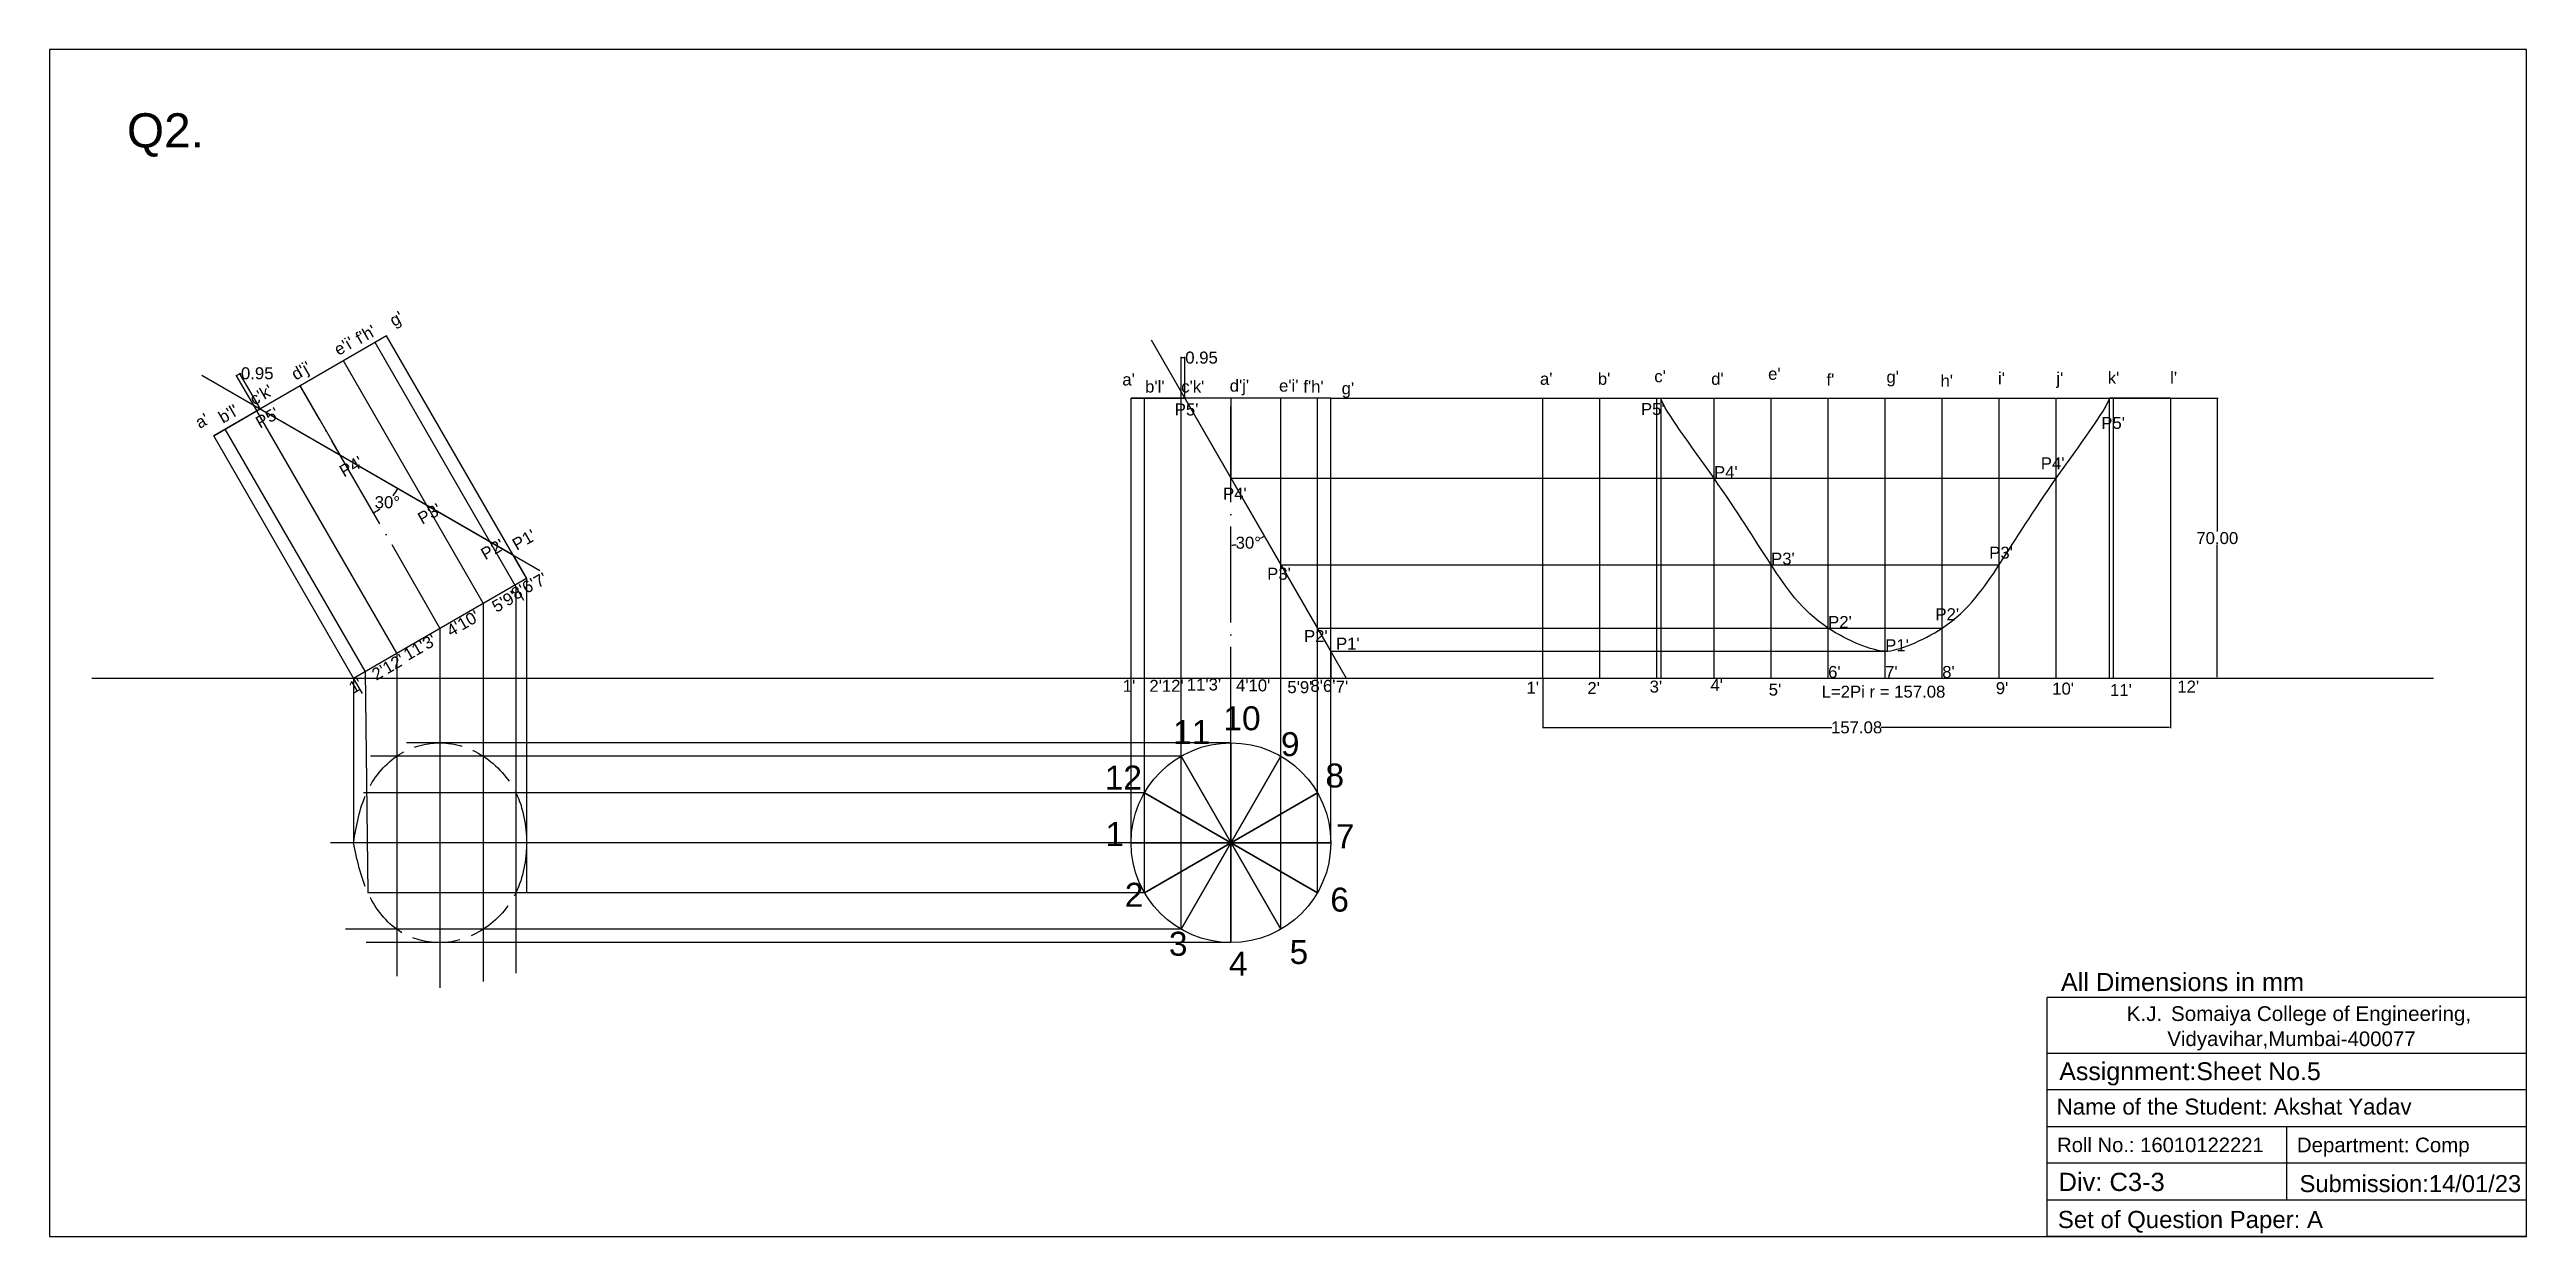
# Model space of a CAD drawing. Header units: inches. Extents: x 0 to 620, y 0 to 297.
import ezdxf

# ---------------------------------------------------------------- set-up
doc = ezdxf.new("R2010")
doc.units = ezdxf.units.IN
doc.header["$MEASUREMENT"] = 0
doc.linetypes.add('ACAD_ISO02W100', pattern=[15, 12, -3])
doc.linetypes.add('ACAD_ISO04W100', pattern=[30, 24, -3, 0, -3])
doc.styles.get("Standard").update_dxf_attribs({"font": 'arial.ttf'})
doc.dimstyles.get("Standard").update_dxf_attribs({"dimtxt": 3, "dimasz": 0.18, "dimexe": 0.18, "dimexo": 0.0625, "dimgap": 0.09, "dimtad": 0, "dimtih": 1, "dimtoh": 1, "dimzin": 0, "dimdsep": 46, "dimtxsty": 'Standard', "dimcen": 0.09, "dimadec": 0, "dimazin": 0, "dimtfac": 1, "dimtofl": 0, "dimtmove": 0, "dimatfit": 3, "dimfxl": 1, "dimtolj": 1, "dimtzin": 0, "dimarcsym": 0})

# ---------------------------------------------------------------- blocks, each defined once
blk = doc.blocks.new('*D5')
at = {"color": 0, "lineweight": -2, "transparency": 16777216}
for start, end in [(296.10571, 299.38355), (270.61645, 274.45117)]:
    blk.add_arc((295.73, 189.74), 16.73, start, end, dxfattribs=at)
at = {"color": 0, "transparency": 16777216}
for points in [[(303.92, 175.19), (303.95, 175.13), (304.09, 175.25)], [(295.91, 172.98), (295.91, 173.04), (295.73, 173.01)]]:
    blk.add_solid(points, dxfattribs=at)
at = {"layer": 'DEFPOINTS', "color": 0, "transparency": 16777216}
for p in [(275.73, 224.38), (295.73, 209.74), (298.63, 173.26), (324.59, 139.74), (295.73, 123.52)]:
    blk.add_point(p, dxfattribs=at)
at = {"color": 0, "transparency": 16777216, "insert": (300.06, 173.58), "char_height": 3, "attachment_point": 5}
blk.add_mtext('\\A1;30°', dxfattribs=at)
blk = doc.blocks.new('*D7')
at = {"color": 0, "lineweight": -2, "transparency": 16777216}
for p, q in [((373.79, 139.68), (373.79, 127.2)), ((530.87, 139.68), (530.87, 127.2)), ((373.97, 127.38), (446.15, 127.38)), ((530.69, 127.38), (458.51, 127.38))]:
    blk.add_line(p, q, dxfattribs=at)
at = {"color": 0, "transparency": 16777216}
for points in [[(373.97, 127.41), (373.97, 127.35), (373.79, 127.38)], [(530.69, 127.41), (530.69, 127.35), (530.87, 127.38)]]:
    blk.add_solid(points, dxfattribs=at)
at = {"layer": 'DEFPOINTS', "color": 0, "transparency": 16777216}
for p in [(373.79, 139.74), (530.87, 139.74), (530.87, 127.38)]:
    blk.add_point(p, dxfattribs=at)
at = {"color": 0, "lineweight": 30, "transparency": 16777216, "insert": (452.33, 127.38), "char_height": 3, "attachment_point": 5}
blk.add_mtext('\\A1;157.08', dxfattribs=at)
blk = doc.blocks.new('*D8')
at = {"color": 0, "lineweight": -2, "transparency": 16777216}
for p, q in [((283.23, 209.8), (283.23, 220.08)), ((283.41, 219.9), (284, 219.9)), ((284.18, 209.8), (284.18, 220.08)), ((284.18, 219.9), (284.36, 219.9))]:
    blk.add_line(p, q, dxfattribs=at)
at = {"color": 0, "transparency": 16777216}
for points in [[(283.41, 219.93), (283.41, 219.87), (283.23, 219.9)], [(284, 219.93), (284, 219.87), (284.18, 219.9)]]:
    blk.add_solid(points, dxfattribs=at)
at = {"layer": 'DEFPOINTS', "color": 0, "transparency": 16777216}
for p in [(284.18, 219.9), (283.23, 209.74), (284.18, 209.74)]:
    blk.add_point(p, dxfattribs=at)
at = {"color": 0, "lineweight": 30, "transparency": 16777216, "insert": (288.36, 219.9), "char_height": 3, "attachment_point": 5}
blk.add_mtext('\\A1;0.95', dxfattribs=at)
blk = doc.blocks.new('*D9')
at = {"color": 0, "lineweight": -2, "transparency": 16777216}
for p, q in [((530.94, 209.74), (542.79, 209.74)), ((542.61, 209.56), (542.61, 176.36)), ((542.61, 139.92), (542.61, 173.12)), ((530.94, 139.74), (542.79, 139.74))]:
    blk.add_line(p, q, dxfattribs=at)
at = {"color": 0, "transparency": 16777216}
for points in [[(542.58, 209.56), (542.64, 209.56), (542.61, 209.74)], [(542.58, 139.92), (542.64, 139.92), (542.61, 139.74)]]:
    blk.add_solid(points, dxfattribs=at)
at = {"layer": 'DEFPOINTS', "color": 0, "transparency": 16777216}
for p in [(530.87, 209.74), (530.87, 139.74), (542.61, 139.74)]:
    blk.add_point(p, dxfattribs=at)
at = {"color": 0, "lineweight": 30, "transparency": 16777216, "insert": (542.61, 174.74), "char_height": 3, "attachment_point": 5}
blk.add_mtext('\\A1;70.00', dxfattribs=at)
blk = doc.blocks.new('*D12')
at = {"color": 0, "lineweight": -2, "transparency": 16777216}
for start, end in [(322.40239, 329.38355), (300.61645, 306.47644)]:
    blk.add_arc((72.73, 195.54), 16.73, start, end, dxfattribs=at)
at = {"color": 0, "transparency": 16777216}
for points in [[(87.11, 187.03), (87.16, 187), (87.22, 187.17)], [(81.27, 181.12), (81.24, 181.17), (81.1, 181.05)]]:
    blk.add_solid(points, dxfattribs=at)
at = {"layer": 'DEFPOINTS', "color": 0, "transparency": 16777216}
for p in [(38.09, 215.54), (62.73, 212.86), (83.49, 182.72), (122.73, 166.67), (97.73, 152.24)]:
    blk.add_point(p, dxfattribs=at)
at = {"color": 0, "transparency": 16777216, "insert": (84.56, 183.71), "char_height": 3, "attachment_point": 5}
blk.add_mtext('\\A1;30°', dxfattribs=at)
blk = doc.blocks.new('*D11')
at = {"color": 0, "lineweight": -2, "transparency": 16777216}
for p, q in [((51.88, 206.66), (46.74, 215.56)), ((46.99, 215.5), (47.5, 215.79)), ((52.7, 207.14), (47.56, 216.04)), ((47.65, 215.88), (47.81, 215.97)), ((47.81, 215.97), (47.99, 215.97))]:
    blk.add_line(p, q, dxfattribs=at)
at = {"color": 0, "transparency": 16777216}
for points in [[(46.97, 215.52), (47, 215.47), (46.83, 215.41)], [(47.48, 215.82), (47.51, 215.77), (47.65, 215.88)]]:
    blk.add_solid(points, dxfattribs=at)
at = {"layer": 'DEFPOINTS', "color": 0, "transparency": 16777216}
for p in [(47.65, 215.88), (51.91, 206.61), (52.73, 207.09)]:
    blk.add_point(p, dxfattribs=at)
at = {"color": 0, "lineweight": 30, "transparency": 16777216, "insert": (51.99, 215.97), "char_height": 3, "attachment_point": 5}
blk.add_mtext('\\A1;0.95', dxfattribs=at)

msp = doc.modelspace()

# ---------------------------------------------------------------- linework, layer by layer
for p, q in [((84.385, 225.36), (41.084, 200.36)), ((118.744, 159.151), (81.484, 223.686)), ((119.385, 164.739), (84.385, 225.36)), ((275.725, 224.38), (324.593, 139.739)), ((108.56, 158.489), (73.56, 219.11)), ((38.093, 215.54), (122.734, 166.672)), ((62.734, 212.86), (72.734, 195.54)), ((86.909, 145.989), (51.909, 206.61)), ((320.725, 209.739), (270.725, 209.739)), ((274.075, 86.019), (274.075, 209.739)), ((283.225, 76.869), (283.225, 209.739)), ((295.725, 209.739), (295.725, 189.739)), ((308.225, 76.869), (308.225, 209.739)), ((317.376, 86.019), (317.376, 209.739)), ((320.725, 139.739), (320.725, 209.739)), ((320.725, 209.739), (432.619, 209.739)), ((373.794, 209.739), (530.874, 209.739)), ((388.074, 139.739), (388.074, 209.739)), ((402.354, 139.739), (402.354, 209.739)), ((416.634, 139.739), (416.634, 209.739)), ((430.914, 139.739), (430.914, 209.739)), ((445.194, 139.739), (445.194, 209.739)), ((459.474, 139.739), (459.474, 209.739)), ((473.754, 139.739), (473.754, 209.739)), ((488.034, 139.739), (488.034, 209.739)), ((502.314, 139.739), (502.314, 209.739)), ((515.644, 139.739), (515.644, 209.739)), ((516.594, 139.739), (516.594, 209.739)), ((78.984, 141.413), (43.984, 202.035)), ((295.725, 189.739), (502.314, 189.739)), ((308.225, 168.088), (488.034, 168.088)), ((116.712, 162.67), (116.712, 65.864)), ((119.385, 164.739), (119.385, 98.519)), ((108.56, 158.489), (108.56, 63.79)), ((97.734, 152.239), (97.734, 62.177)), ((317.376, 152.239), (473.754, 152.239)), ((86.909, 145.989), (86.909, 65.172)), ((320.725, 146.437), (459.474, 146.437)), ((10.621, 139.739), (596.712, 139.739)), ((78.317, 135.87), (76.084, 139.739)), ((76.084, 139.739), (76.084, 98.519)), ((78.984, 141.413), (79.7, 86.019)), ((270.725, 98.519), (270.725, 139.739)), ((320.725, 98.519), (320.725, 139.739)), ((283.225, 120.17), (80.371, 120.17)), ((295.725, 123.519), (89.322, 123.519)), ((283.225, 76.869), (308.225, 120.17)), ((308.225, 76.869), (283.225, 120.17)), ((308.225, 120.17), (283.225, 76.869)), ((283.225, 120.17), (308.225, 76.869)), ((295.725, 73.519), (295.725, 123.519)), ((295.725, 123.519), (295.725, 73.519)), ((274.075, 111.019), (78.581, 111.019)), ((274.075, 86.019), (317.376, 111.019)), ((317.376, 86.019), (274.075, 111.019)), ((317.376, 111.019), (274.075, 86.019)), ((274.075, 111.019), (317.376, 86.019)), ((270.725, 98.519), (70.301, 98.519)), ((119.385, 98.519), (119.385, 86.019)), ((270.725, 98.519), (320.725, 98.519)), ((320.725, 98.519), (270.725, 98.519)), ((274.075, 86.019), (79.7, 86.019)), ((283.225, 76.869), (74.106, 76.869)), ((295.725, 73.519), (79.252, 73.519))]:
    msp.add_line(p, q)
at = {"linetype": 'ACAD_ISO04W100'}
for p, q in [((97.734, 152.239), (62.734, 212.86)), ((295.725, 123.519), (295.725, 209.739))]:
    msp.add_line(p, q, dxfattribs=at)
at = {"lineweight": 30}
for p, q in [((41.084, 200.36), (52.734, 207.087)), ((52.734, 207.087), (116.036, 170.54)), ((270.725, 139.739), (270.725, 209.739)), ((270.725, 209.739), (284.178, 209.739)), ((284.178, 209.739), (320.725, 146.437)), ((373.794, 139.739), (373.794, 209.739)), ((373.794, 209.739), (402.354, 209.739)), ((402.354, 209.739), (403.304, 209.739)), ((403.304, 209.739), (403.304, 139.739)), ((530.874, 209.739), (515.644, 209.739)), ((530.874, 209.739), (530.874, 139.739)), ((76.084, 139.739), (41.084, 200.36)), ((116.036, 170.54), (119.385, 164.739)), ((76.084, 139.739), (119.385, 164.739)), ((320.725, 146.437), (320.725, 139.739)), ((270.725, 139.739), (320.725, 139.739)), ((373.794, 139.739), (530.874, 139.739))]:
    msp.add_line(p, q, dxfattribs=at)
at = {"linetype": 'Continuous'}
for p, q in [((500, 0), (500, 59.823)), ((620, 59.823), (500, 59.823)), ((620, 0), (620, 59.823)), ((500, 36.667), (500, 45.834)), ((500, 45.834), (620, 45.834)), ((620, 36.667), (500, 36.667)), ((620, 27.5), (620, 36.667)), ((500, 18.333), (500, 27.5)), ((500, 27.5), (620, 27.5)), ((560, 9.167), (560, 27.5)), ((620, 18.333), (500, 18.333)), ((620, 9.167), (620, 18.333)), ((500, 0), (500, 9.167)), ((500, 9.167), (620, 9.167)), ((500, 9.167), (560, 9.167)), ((620, 0), (500, 0))]:
    msp.add_line(p, q, dxfattribs=at)
msp.add_lwpolyline([(0, 0), (620, 0), (620, 297), (0, 297)], close=True, dxfattribs=at)
msp.add_circle((295.725, 98.519), 25)
at = {"lineweight": 30}
for points, knots in [([(459.474, 146.437), (456.305, 146.505), (441.348, 152.498), (429.753, 169.565), (418.851, 187.321), (404.057, 206.983), (403.304, 209.739)], [171.3472862, 171.3472862, 171.3472862, 171.3472862, 186.7606939, 208.0942536, 234.0301052, 258.0652649, 258.0652649, 258.0652649, 258.0652649]), ([(458.366, 146.539), (458.681, 146.463), (459.049, 146.428), (459.474, 146.437), (462.642, 146.505), (477.599, 152.498), (489.194, 169.565), (500.096, 187.321), (514.89, 206.983), (515.644, 209.739)], [169.2839775, 169.2839775, 169.2839775, 169.2839775, 171.3472862, 171.3472862, 171.3472862, 186.7606939, 208.0942536, 234.0301052, 258.0652649, 258.0652649, 258.0652649, 258.0652649])]:
    msp.add_open_spline(points, degree=3, knots=knots, dxfattribs=at)
at = {"linetype": 'ACAD_ISO02W100'}
msp.add_spline([(76.084, 98.519), (79.7, 86.019), (86.909, 76.869), (97.734, 73.519), (108.56, 76.869), (116.712, 86.019), (119.385, 98.519), (116.712, 111.019), (108.56, 120.17), (97.734, 123.519), (86.909, 120.17), (79.377, 111.019), (76.084, 98.519)], degree=3, dxfattribs=at)

# ---------------------------------------------------------------- texts
at = {"linetype": 'Continuous', "attachment_point": 1}
for s, width, gutter_width, insert, char_height in [('Q2.', 141.36854, 42.787, (19.375, 281.052), 8.5573), ('All Dimensions in mm', 77.61076, 22.671, (503.464, 65.948), 4.53411), ('\\pxi-3,l4,t4;K.J.^ISomaiya College of Engineering,', 104.30692, 18.466, (516.244, 57.607), 3.69315), ('Vidyavihar,Mumbai-400077', 53.13146, 18.269, (530.112, 51.292), 3.6538), ('Assignment:Sheet No.5', 66.73152, 22.299, (503.07, 43.575), 4.45988), ('Name of the Student: Akshat Yadav', 99.6728, 20, (502.402, 34.487), 4.00003), ('Roll No.: 16010122221', 57.93438, 18.09, (502.528, 24.724), 3.61805), ('Department: Comp', 51.99539, 18.33, (562.52, 24.728), 3.66592), ('Div: C3-3', 43.40164, 22.829, (502.871, 15.934), 4.5659), ('Submission:14/01/23', 40.04523, 21.265, (563.201, 15.356), 4.25302), ('Set of Question Paper: A', 78.16398, 21.471, (502.71, 6.395), 4.2943)]:
    msp.add_mtext_dynamic_manual_height_columns(s, width=width, gutter_width=gutter_width, heights=[0], dxfattribs=dict(at, insert=insert, char_height=char_height))
at = {"char_height": 3, "attachment_point": 1, "rotation": 30}
for s, insert in [("g'", (84.726, 230.167)), ("e'i'", (70.829, 222.908)), ("f'h'", (76.194, 225.75)), ("d'j'", (60.129, 216.73)), ("c'k'", (49.73, 210.471)), ("a'", (36.077, 204.633)), ("b'l'", (41.896, 205.948)), ("P5'", (51.194, 204.7)), ("P4'", (72.185, 192.494)), ("P3'", (91.775, 180.663)), ("P2'", (107.566, 171.767)), ("P1'", (115.446, 174.148)), ("5'9'", (110.347, 158.618)), ("8'6'", (115.185, 161.788)), ("7'", (120.767, 164.759)), ("4'10'", (98.994, 152.566)), ("11'3'", (88.222, 146.598)), ("2'12'", (80.27, 141.63)), ("1'", (74.513, 138.306))]:
    msp.add_mtext_dynamic_manual_height_columns(s, width=3.92267, gutter_width=30, heights=[0], dxfattribs=dict(at, insert=insert))
at = {"attachment_point": 1}
for s, width, heights, insert, char_height in [("e'", 3.92267, [0], (430.173, 217.369), 3), ("a'", 3.92267, [0], (268.526, 215.942), 3), ("b'l'", 3.92267, [0], (274.223, 214.172), 3), ("c'k'", 3.92267, [0], (283.269, 214.172), 3), ("d'j'", 3.92267, [0], (295.404, 214.392), 3), ("e'i'", 3.92267, [0], (307.759, 214.392), 3), ("f'h'", 3.92267, [0], (313.827, 214.172), 3), ("g'", 3.92267, [0], (323.424, 213.731), 3), ("a'", 3.92267, [0], (373.064, 216.109), 3), ("b'", 3.92267, [0], (387.562, 216.109), 3), ("c'", 3.92267, [0], (401.681, 216.739), 3), ("d'", 3.92267, [0], (415.927, 216.109), 3), ("f'", 3.92267, [0], (444.797, 215.857), 3), ("g'", 3.92267, [0], (459.8, 216.613), 3), ("h'", 3.92267, [0], (473.336, 215.61), 3), ("i'", 3.92267, [0], (487.708, 216.24), 3), ("j'", 3.92267, [0], (502.332, 216.24), 3), ("k'", 3.92267, [0], (515.191, 216.366), 3), ("l'", 3.92267, [0], (530.824, 216.366), 3), ("P5'", 3.92267, [0], (281.651, 208.441), 3), ("P5'", 3.92267, [0], (398.341, 208.544), 3), ("P5'", 3.92267, [0], (513.567, 205.075), 3), ("P4'", 3.92267, [0], (416.634, 192.751), 3), ("P4'", 3.92267, [0], (498.435, 194.946), 3), ("P4'", 3.92267, [0], (293.727, 187.376), 3), ("P3'", 3.92267, [0], (430.914, 171.1), 3), ("P3'", 3.92267, [0], (485.524, 172.605), 3), ("P3'", 3.92267, [0], (304.777, 167.335), 3), ("P2'", 3.92267, [0], (445.194, 155.251), 3), ("P2'", 3.92267, [0], (472.058, 157.202), 3), ("P2'", 3.92267, [0], (314.004, 151.735), 3), ("P1'", 3.92267, [0], (322.019, 149.857), 3), ("P1'", 3.92267, [0], (459.474, 149.45), 3), ("6'", 3.92267, [0], (445.194, 142.751), 3), ("7'", 3.92267, [0], (459.474, 142.751), 3), ("8'", 3.92267, [0], (473.754, 142.751), 3), ("1'", 3.92267, [0], (268.649, 139.284), 3), ("2'12'", 3.92267, [0], (275.296, 139.284), 3), ("11'3'", 3.92267, [0], (284.667, 139.61), 3), ("4'10'", 3.92267, [0], (296.98, 139.392), 3), ("5'9'", 3.92267, [0], (309.837, 138.957), 3), ("8'6'", 3.92267, [0], (315.612, 139.284), 3), ("7'", 3.92267, [0], (321.932, 139.066), 3), ("1'", 3.92267, [0], (369.71, 138.839), 3), ("2'", 3.92267, [0], (384.926, 138.714), 3), ("3'", 3.92267, [0], (400.52, 139.091), 3), ("4'", 3.92267, [0], (415.737, 139.468), 3), ("5'", 3.92267, [0], (430.325, 138.336), 3), ('L=2Pi r = 157.08', 33.05575, [4.927], (443.559, 137.821), 3), ("9'", 3.92267, [0], (487.168, 138.714), 3), ("10'", 3.92267, [0], (501.291, 138.588), 3), ("11'", 3.92267, [0], (515.753, 138.211), 3), ("12'", 3.92267, [0], (532.604, 139.091), 3), ('10', 9.32179, [0], (293.827, 132.664), 6), ('11', 9.32179, [0], (281.225, 129.213), 6), ('9', 9.32179, [0], (308.225, 126.194), 6), ('12', 9.32179, [0], (264.135, 117.825), 6), ('8', 9.32179, [0], (319.375, 118.343), 6), ('1', 9.32179, [0], (264.308, 103.676), 6), ('7', 9.32179, [0], (321.965, 103.159), 6), ('2', 9.32179, [0], (269.141, 88.492), 6), ('6', 9.32179, [0], (320.584, 87.284), 6), ('3', 9.32179, [0], (280.189, 76.241), 6), ('4', 9.32179, [0], (295.208, 71.238), 6), ('5', 9.32179, [0], (310.399, 74.171), 6)]:
    msp.add_mtext_dynamic_manual_height_columns(s, width=width, gutter_width=30, heights=heights, dxfattribs=dict(at, insert=insert, char_height=char_height))

# ---------------------------------------------------------------- dimensions: what is measured, and where the dimension line sits
for base, line1, line2, picture, middle in [((298.631, 173.263), ((275.725, 224.38), (324.593, 139.739)), ((295.725, 123.519), (295.725, 209.739)), '*D5', (300.056, 173.578)), ((83.488, 182.724), ((38.093, 215.54), (122.734, 166.672)), ((97.734, 152.239), (62.734, 212.86)), '*D12', (84.564, 183.71))]:
    dim = msp.add_angular_dim_2l(base=base, line1=line1, line2=line2, dimstyle='Standard')
    dim.commit()
    dim.dimension.update_dxf_attribs({"geometry": picture, "text_midpoint": middle})
at = {"lineweight": 30}
for base, p1, p2, angle, picture, middle in [((47.655, 215.885), (51.909, 206.61), (52.734, 207.087), 30, '*D11', (51.988, 215.975)), ((542.61, 139.739), (530.874, 209.739), (530.874, 139.739), 90, '*D9', (542.61, 174.739))]:
    dim = msp.add_linear_dim(base=base, p1=p1, p2=p2, angle=angle, dimstyle='Standard', dxfattribs=at)
    dim.commit()
    dim.dimension.update_dxf_attribs({"geometry": picture, "text_midpoint": middle})
for base, p1, p2, picture, middle in [((284.178, 219.897), (283.225, 209.739), (284.178, 209.739), '*D8', (288.356, 219.897)), ((530.874, 127.383), (373.794, 139.739), (530.874, 139.739), '*D7', (452.334, 127.383))]:
    dim = msp.add_linear_dim(base=base, p1=p1, p2=p2, dimstyle='Standard', dxfattribs=at)
    dim.commit()
    dim.dimension.update_dxf_attribs({"geometry": picture, "text_midpoint": middle})

doc.saveas('drawing.dxf')
